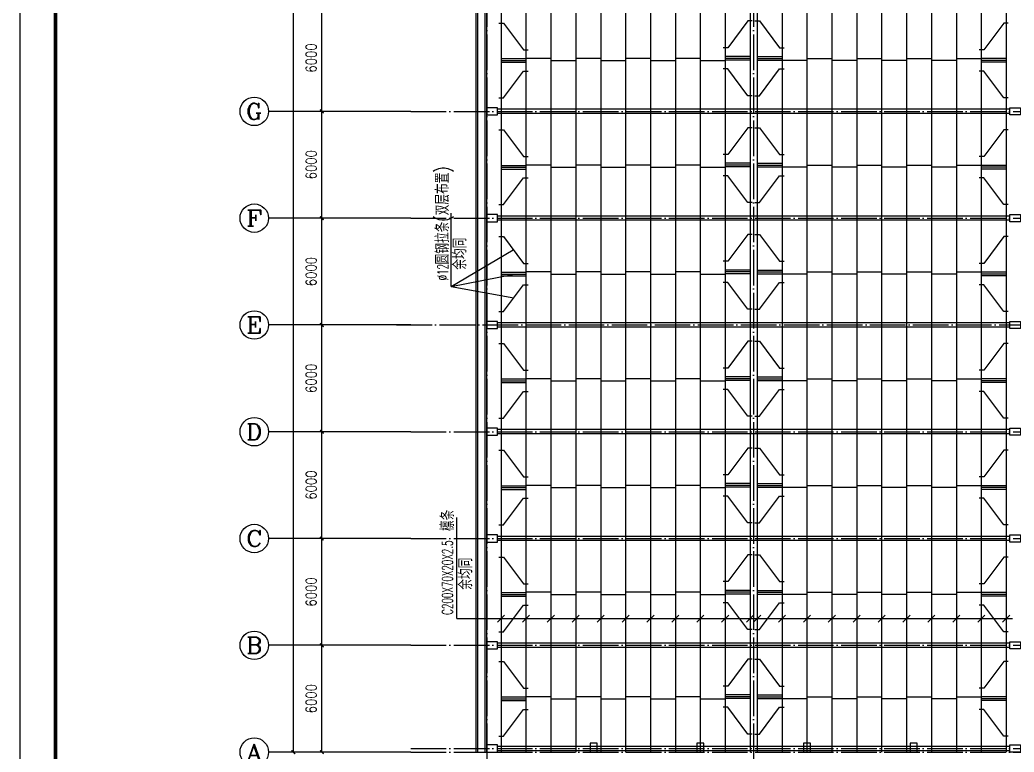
# Model space of a CAD drawing. Extents: x 31695611 to 39053694, y -59225 to 904195.
# Drawn here: x 38789573 to 38845481, y 788259 to 829399 of the extents above; entities that cross this region are included whole.
import ezdxf
from ezdxf.enums import TextEntityAlignment as Align

# ---------------------------------------------------------------- set-up
doc = ezdxf.new("R2010")
doc.units = 0
doc.header["$LTSCALE"] = 1000
doc.header["$MEASUREMENT"] = 0
doc.linetypes.add('ACAD_ISO04W100', pattern=[30.5, 24, -3, 0.5, -3])
doc.linetypes.add('DOTE', pattern=[2.42, 2, -0.2, 0.02, -0.2])
doc.layers.get('0').update_dxf_attribs({"linetype": 'CONTINUOUS'})
doc.layers.get('DEFPOINTS').update_dxf_attribs({"linetype": 'CONTINUOUS'})
for name, color, linetype in [('AXIS', 3, 'CONTINUOUS'), ('AXIS_TEXT', 7, 'CONTINUOUS'), ('DOTE', 1, 'ACAD_ISO04W100'), ('PUB_TEXT', 7, 'CONTINUOUS'), ('PUB_TITLE', 4, 'CONTINUOUS'), ('拉条', 4, 'CONTINUOUS'), ('钢梁', 2, 'CONTINUOUS')]:
    doc.layers.add(name, color=color, linetype=linetype)
doc.styles.add('_HZTXT', font='txt.shx', dxfattribs={"width": 0.8, "bigfont": 'hztxt.shx'})
doc.styles.add('_TCH_AXIS', font='COMPLEX', dxfattribs={"bigfont": 'GBCBIG'})
doc.styles.add('_TXT', font='SIMPLEX.shx', dxfattribs={"width": 0.6})
doc.styles.add('COMPLEX', font='COMPLEX')
doc.styles.add('DIM_FONT', font='SIMPLEX.shx', dxfattribs={"width": 0.8})
doc.dimstyles.new('DIMN200', dxfattribs={"dimscale": 2, "dimtxt": 300, "dimasz": 100, "dimexe": 250, "dimexo": 300, "dimgap": 150, "dimtad": 1, "dimdec": 0, "dimzin": 0, "dimtxsty": 'DIM_FONT', "dimblk": 'ARCHTICK', "dimcen": 0.09, "dimclrt": 7, "dimazin": 3, "dimtfac": 1, "dimtdec": 0, "dimtix": 1, "dimtmove": 0, "dimatfit": 3, "dimtolj": 1, "dimtzin": 0})

# ---------------------------------------------------------------- blocks, each defined once
blk = doc.blocks.new('_ARCHTICK')
at = {"color": 0, "linetype": 'BYBLOCK', "const_width": 0.4}
blk.add_lwpolyline([(-0.5, -0.5), (0.5, 0.5)], dxfattribs=at)
blk = doc.blocks.new('*D1057')
at = {"layer": 'AXIS', "color": 0}
for p, q in [((38810952, 794259), (38806052, 794259)), ((38806552, 788259), (38806552, 794259)), ((38810952, 788259), (38806052, 788259))]:
    blk.add_line(p, q, dxfattribs=at)
at = {"layer": 'DEFPOINTS', "color": 0}
for p in [(38806552, 794259), (38811552, 794259), (38811552, 788259)]:
    blk.add_point(p, dxfattribs=at)
at = {"layer": 'AXIS', "color": 0, "xscale": 200, "yscale": 200, "zscale": 200}
for p, rotation in [((38806552, 794259), 89.99989046034315), ((38806552, 788259), 269.9998904603431)]:
    blk.add_blockref('_ARCHTICK', p, dxfattribs=dict(at, rotation=rotation))
at = {"layer": 'AXIS', "color": 7, "insert": (38805952, 791259), "char_height": 600, "attachment_point": 5, "rotation": 89.9999, "style": 'DIM_FONT'}
blk.add_mtext('\\A1;6000', dxfattribs=at)
blk = doc.blocks.new('*D1058')
at = {"layer": 'AXIS', "color": 0}
for p, q in [((38810952, 800259), (38806052, 800259)), ((38806552, 794259), (38806552, 800259)), ((38810952, 794259), (38806052, 794259))]:
    blk.add_line(p, q, dxfattribs=at)
at = {"layer": 'DEFPOINTS', "color": 0}
for p in [(38806552, 800259), (38811552, 800259), (38811552, 794259)]:
    blk.add_point(p, dxfattribs=at)
at = {"layer": 'AXIS', "color": 0, "xscale": 200, "yscale": 200, "zscale": 200}
for p, rotation in [((38806552, 800259), 89.9998904604143), ((38806552, 794259), 269.9998904604143)]:
    blk.add_blockref('_ARCHTICK', p, dxfattribs=dict(at, rotation=rotation))
at = {"layer": 'AXIS', "color": 7, "insert": (38805952, 797259), "char_height": 600, "attachment_point": 5, "rotation": 89.9999, "style": 'DIM_FONT'}
blk.add_mtext('\\A1;6000', dxfattribs=at)
blk = doc.blocks.new('*D1059')
at = {"layer": 'AXIS', "color": 0}
for p, q in [((38810952, 806259), (38806052, 806259)), ((38806552, 800259), (38806552, 806259)), ((38810952, 800259), (38806052, 800259))]:
    blk.add_line(p, q, dxfattribs=at)
at = {"layer": 'DEFPOINTS', "color": 0}
for p in [(38806552, 806259), (38811552, 806259), (38811552, 800259)]:
    blk.add_point(p, dxfattribs=at)
at = {"layer": 'AXIS', "color": 0, "xscale": 200, "yscale": 200, "zscale": 200}
for p, rotation in [((38806552, 806259), 89.99989046034315), ((38806552, 800259), 269.9998904603431)]:
    blk.add_blockref('_ARCHTICK', p, dxfattribs=dict(at, rotation=rotation))
at = {"layer": 'AXIS', "color": 7, "insert": (38805952, 803259), "char_height": 600, "attachment_point": 5, "rotation": 89.9999, "style": 'DIM_FONT'}
blk.add_mtext('\\A1;6000', dxfattribs=at)
blk = doc.blocks.new('*D1060')
at = {"layer": 'AXIS', "color": 0}
for p, q in [((38810952, 812259), (38806052, 812259)), ((38806552, 806259), (38806552, 812259)), ((38810952, 806259), (38806052, 806259))]:
    blk.add_line(p, q, dxfattribs=at)
at = {"layer": 'DEFPOINTS', "color": 0}
for p in [(38806552, 812259), (38811552, 812259), (38811552, 806259)]:
    blk.add_point(p, dxfattribs=at)
at = {"layer": 'AXIS', "color": 0, "xscale": 200, "yscale": 200, "zscale": 200}
for p, rotation in [((38806552, 812259), 89.99989046034315), ((38806552, 806259), 269.9998904603431)]:
    blk.add_blockref('_ARCHTICK', p, dxfattribs=dict(at, rotation=rotation))
at = {"layer": 'AXIS', "color": 7, "insert": (38805952, 809259), "char_height": 600, "attachment_point": 5, "rotation": 89.9999, "style": 'DIM_FONT'}
blk.add_mtext('\\A1;6000', dxfattribs=at)
blk = doc.blocks.new('*D1061')
at = {"layer": 'AXIS', "color": 0}
for p, q in [((38810952, 818259), (38806052, 818259)), ((38806552, 812259), (38806552, 818259)), ((38810952, 812259), (38806052, 812259))]:
    blk.add_line(p, q, dxfattribs=at)
at = {"layer": 'DEFPOINTS', "color": 0}
for p in [(38806552, 818259), (38811552, 818259), (38811552, 812259)]:
    blk.add_point(p, dxfattribs=at)
at = {"layer": 'AXIS', "color": 0, "xscale": 200, "yscale": 200, "zscale": 200}
for p, rotation in [((38806552, 818259), 89.9998904604143), ((38806552, 812259), 269.9998904604143)]:
    blk.add_blockref('_ARCHTICK', p, dxfattribs=dict(at, rotation=rotation))
at = {"layer": 'AXIS', "color": 7, "insert": (38805952, 815259), "char_height": 600, "attachment_point": 5, "rotation": 89.9999, "style": 'DIM_FONT'}
blk.add_mtext('\\A1;6000', dxfattribs=at)
blk = doc.blocks.new('*D1062')
at = {"layer": 'AXIS', "color": 0}
for p, q in [((38810952, 824259), (38806052, 824259)), ((38806552, 818259), (38806552, 824259)), ((38810952, 818259), (38806052, 818259))]:
    blk.add_line(p, q, dxfattribs=at)
at = {"layer": 'DEFPOINTS', "color": 0}
for p in [(38806552, 824259), (38811552, 824259), (38811552, 818259)]:
    blk.add_point(p, dxfattribs=at)
at = {"layer": 'AXIS', "color": 0, "xscale": 200, "yscale": 200, "zscale": 200}
for p, rotation in [((38806552, 824259), 89.99989046034315), ((38806552, 818259), 269.9998904603431)]:
    blk.add_blockref('_ARCHTICK', p, dxfattribs=dict(at, rotation=rotation))
at = {"layer": 'AXIS', "color": 7, "insert": (38805952, 821259), "char_height": 600, "attachment_point": 5, "rotation": 89.9999, "style": 'DIM_FONT'}
blk.add_mtext('\\A1;6000', dxfattribs=at)
blk = doc.blocks.new('*D1063')
at = {"layer": 'AXIS', "color": 0}
for p, q in [((38810952, 830259), (38806052, 830259)), ((38806552, 824259), (38806552, 830259)), ((38810952, 824259), (38806052, 824259))]:
    blk.add_line(p, q, dxfattribs=at)
at = {"layer": 'DEFPOINTS', "color": 0}
for p in [(38806552, 830259), (38811552, 830259), (38811552, 824259)]:
    blk.add_point(p, dxfattribs=at)
at = {"layer": 'AXIS', "color": 0, "xscale": 200, "yscale": 200, "zscale": 200}
for p, rotation in [((38806552, 830259), 89.99989046034315), ((38806552, 824259), 269.9998904603431)]:
    blk.add_blockref('_ARCHTICK', p, dxfattribs=dict(at, rotation=rotation))
at = {"layer": 'AXIS', "color": 7, "insert": (38805952, 827259), "char_height": 600, "attachment_point": 5, "rotation": 89.9999, "style": 'DIM_FONT'}
blk.add_mtext('\\A1;6000', dxfattribs=at)
blk = doc.blocks.new('*D1072')
at = {"layer": 'AXIS', "color": 0}
for p, q in [((38810952, 878259), (38804452, 878259)), ((38804952, 788259), (38804952, 878259)), ((38810952, 788259), (38804452, 788259))]:
    blk.add_line(p, q, dxfattribs=at)
at = {"layer": 'DEFPOINTS', "color": 0}
for p in [(38804952, 878259), (38811552, 878259), (38811552, 788259)]:
    blk.add_point(p, dxfattribs=at)
at = {"layer": 'AXIS', "color": 0, "xscale": 200, "yscale": 200, "zscale": 200}
for p, rotation in [((38804952, 878259), 89.99989046036686), ((38804952, 788259), 269.9998904603668)]:
    blk.add_blockref('_ARCHTICK', p, dxfattribs=dict(at, rotation=rotation))
at = {"layer": 'AXIS', "color": 7, "insert": (38804352, 833259), "char_height": 600, "attachment_point": 5, "rotation": 89.9999, "style": 'DIM_FONT'}
blk.add_mtext('\\A1;90000', dxfattribs=at)
blk = doc.blocks.new('_AXISO')
blk.add_circle((0, 0), 0.5)
at = {"layer": 'AXIS_TEXT', "style": 'COMPLEX', "width": 1.041667}
blk.add_attdef('A', text='', height=0.56, dxfattribs=at).set_placement((-0.25, -0.28), (0.25, -0.28), align=Align.FIT)

msp = doc.modelspace()

# ---------------------------------------------------------------- linework, layer by layer
for p, q in [((38815231.9, 788258.6), (38815231.9, 878258.6)), ((38815331.9, 788258.6), (38815331.9, 878258.6)), ((38815731.9, 788258.6), (38815731.9, 878258.6)), ((38815831.9, 788258.6), (38815831.9, 878258.6)), ((38816631.8, 878258.5), (38816631.9, 788258.6, 0)), ((38818031.8, 878258.5), (38818031.9, 788258.6, 0)), ((38819431.8, 878258.5), (38819431.9, 788258.6, 0)), ((38820831.8, 878258.5), (38820831.9, 788258.6, 0)), ((38822231.8, 878258.5), (38822231.9, 788258.6, 0)), ((38823631.8, 878258.5), (38823631.9, 788258.6, 0)), ((38825031.8, 878258.5), (38825031.9, 788258.6, 0)), ((38826431.8, 878258.5), (38826431.9, 788258.6, 0)), ((38827831.8, 878258.5), (38827831.9, 788258.6, 0)), ((38829231.8, 878258.5), (38829231.9, 788258.6, 0)), ((38830631.8, 878258.5), (38830631.9, 788258.6, 0)), ((38831031.8, 878258.5), (38831031.9, 788258.6, 0)), ((38832431.9, 878258.5), (38832431.9, 788258.6, 0)), ((38833831.9, 878258.5), (38833831.9, 788258.6, 0)), ((38835231.9, 878258.5), (38835231.9, 788258.6, 0)), ((38836631.9, 878258.5), (38836631.9, 788258.6, 0)), ((38838031.9, 878258.5), (38838031.9, 788258.6, 0)), ((38839431.9, 878258.5), (38839431.9, 788258.6, 0)), ((38840831.9, 878258.5), (38840831.9, 788258.6, 0)), ((38842231.9, 878258.5), (38842231.9, 788258.6, 0)), ((38843631.9, 878258.5), (38843631.9, 788258.6, 0)), ((38845031.9, 878258.5), (38845031.9, 788258.6, 0)), ((38816631.9, 827224.9, 0), (38818031.9, 827224.9, 0)), ((38816631.9, 827119.2, 0), (38818031.9, 827119.2, 0)), ((38816631.9, 827018.2, 0), (38818031.9, 827018.2, 0)), ((38819431.9, 827239.2, 0), (38818031.9, 827239.2, 0)), ((38819431.9, 827119.2, 0), (38820831.9, 827119.2, 0)), ((38822231.9, 827239.2, 0), (38820831.9, 827239.2, 0)), ((38822231.9, 827119.2, 0), (38823631.9, 827119.2, 0)), ((38825031.9, 827239.2, 0), (38823631.9, 827239.2, 0)), ((38825031.9, 827119.2, 0), (38826431.9, 827119.2, 0)), ((38827831.9, 827239.2, 0), (38826431.9, 827239.2, 0)), ((38827831.9, 827119.2, 0), (38829231.9, 827119.2, 0)), ((38830631.9, 827344.8, 0), (38829231.9, 827344.8, 0)), ((38830631.9, 827239.2, 0), (38829231.9, 827239.2, 0)), ((38830631.9, 827138.2, 0), (38829231.9, 827138.2, 0)), ((38831031.9, 827344.8, 0), (38832431.9, 827344.8, 0)), ((38831031.9, 827239.2, 0), (38832431.9, 827239.2, 0)), ((38831031.9, 827138.2, 0), (38832431.9, 827138.2, 0)), ((38833831.9, 827119.2, 0), (38832431.9, 827119.2, 0)), ((38833831.9, 827239.2, 0), (38835231.9, 827239.2, 0)), ((38836631.9, 827119.2, 0), (38835231.9, 827119.2, 0)), ((38836631.9, 827239.2, 0), (38838031.9, 827239.2, 0)), ((38839431.9, 827119.2, 0), (38838031.9, 827119.2, 0)), ((38839431.9, 827239.2, 0), (38840831.9, 827239.2, 0)), ((38842231.9, 827119.2, 0), (38840831.9, 827119.2, 0)), ((38842231.9, 827239.2, 0), (38843631.9, 827239.2, 0)), ((38845031.9, 827224.9, 0), (38843631.9, 827224.9, 0)), ((38845031.9, 827119.2, 0), (38843631.9, 827119.2, 0)), ((38845031.9, 827018.2, 0), (38843631.9, 827018.2, 0)), ((38830631.9, 821344.8, 0), (38829231.9, 821344.8, 0)), ((38831031.9, 821344.8, 0), (38832431.9, 821344.8, 0)), ((38816631.9, 821224.9, 0), (38818031.9, 821224.9, 0)), ((38816631.9, 821119.2, 0), (38818031.9, 821119.2, 0)), ((38816631.9, 821018.2, 0), (38818031.9, 821018.2, 0)), ((38819431.9, 821239.2, 0), (38818031.9, 821239.2, 0)), ((38819431.9, 821119.2, 0), (38820831.9, 821119.2, 0)), ((38822231.9, 821239.2, 0), (38820831.9, 821239.2, 0)), ((38822231.9, 821119.2, 0), (38823631.9, 821119.2, 0)), ((38825031.9, 821239.2, 0), (38823631.9, 821239.2, 0)), ((38825031.9, 821119.2, 0), (38826431.9, 821119.2, 0)), ((38827831.9, 821239.2, 0), (38826431.9, 821239.2, 0)), ((38827831.9, 821119.2, 0), (38829231.9, 821119.2, 0)), ((38830631.9, 821239.2, 0), (38829231.9, 821239.2, 0)), ((38830631.9, 821138.2, 0), (38829231.9, 821138.2, 0)), ((38831031.9, 821239.2, 0), (38832431.9, 821239.2, 0)), ((38831031.9, 821138.2, 0), (38832431.9, 821138.2, 0)), ((38833831.9, 821119.2, 0), (38832431.9, 821119.2, 0)), ((38833831.9, 821239.2, 0), (38835231.9, 821239.2, 0)), ((38836631.9, 821119.2, 0), (38835231.9, 821119.2, 0)), ((38836631.9, 821239.2, 0), (38838031.9, 821239.2, 0)), ((38839431.9, 821119.2, 0), (38838031.9, 821119.2, 0)), ((38839431.9, 821239.2, 0), (38840831.9, 821239.2, 0)), ((38842231.9, 821119.2, 0), (38840831.9, 821119.2, 0)), ((38842231.9, 821239.2, 0), (38843631.9, 821239.2, 0)), ((38845031.9, 821224.9, 0), (38843631.9, 821224.9, 0)), ((38845031.9, 821119.2, 0), (38843631.9, 821119.2, 0)), ((38845031.9, 821018.2, 0), (38843631.9, 821018.2, 0)), ((38813817.9, 814417.2, 0), (38813817.9, 818545.6, 0)), ((38813817.9, 814417.2, 0), (38817319.6, 816476.5, 0)), ((38816631.9, 815224.9, 0), (38818031.9, 815224.9, 0)), ((38819431.9, 815239.2, 0), (38818031.9, 815239.2, 0)), ((38822231.9, 815239.2, 0), (38820831.9, 815239.2, 0)), ((38825031.9, 815239.2, 0), (38823631.9, 815239.2, 0)), ((38827831.9, 815239.2, 0), (38826431.9, 815239.2, 0)), ((38830631.9, 815344.8, 0), (38829231.9, 815344.8, 0)), ((38830631.9, 815239.2, 0), (38829231.9, 815239.2, 0)), ((38831031.9, 815344.8, 0), (38832431.9, 815344.8, 0)), ((38831031.9, 815239.2, 0), (38832431.9, 815239.2, 0)), ((38833831.9, 815239.2, 0), (38835231.9, 815239.2, 0)), ((38836631.9, 815239.2, 0), (38838031.9, 815239.2, 0)), ((38839431.9, 815239.2, 0), (38840831.9, 815239.2, 0)), ((38842231.9, 815239.2, 0), (38843631.9, 815239.2, 0)), ((38845031.9, 815224.9, 0), (38843631.9, 815224.9, 0)), ((38813817.9, 814417.2, 0), (38817363.1, 815119.2, 0)), ((38816631.9, 815119.2, 0), (38818031.9, 815119.2, 0)), ((38816631.9, 815018.2, 0), (38818031.9, 815018.2, 0)), ((38819431.9, 815119.2, 0), (38820831.9, 815119.2, 0)), ((38822231.9, 815119.2, 0), (38823631.9, 815119.2, 0)), ((38825031.9, 815119.2, 0), (38826431.9, 815119.2, 0)), ((38827831.9, 815119.2, 0), (38829231.9, 815119.2, 0)), ((38830631.9, 815138.2, 0), (38829231.9, 815138.2, 0)), ((38831031.9, 815138.2, 0), (38832431.9, 815138.2, 0)), ((38833831.9, 815119.2, 0), (38832431.9, 815119.2, 0)), ((38836631.9, 815119.2, 0), (38835231.9, 815119.2, 0)), ((38839431.9, 815119.2, 0), (38838031.9, 815119.2, 0)), ((38842231.9, 815119.2, 0), (38840831.9, 815119.2, 0)), ((38845031.9, 815119.2, 0), (38843631.9, 815119.2, 0)), ((38845031.9, 815018.2, 0), (38843631.9, 815018.2, 0)), ((38813817.9, 814417.2, 0), (38817340.8, 813790.4, 0)), ((38816631.9, 809224.9, 0), (38818031.9, 809224.9, 0)), ((38816631.9, 809119.2, 0), (38818031.9, 809119.2, 0)), ((38816631.9, 809018.2, 0), (38818031.9, 809018.2, 0)), ((38819431.9, 809239.2, 0), (38818031.9, 809239.2, 0)), ((38819431.9, 809119.2, 0), (38820831.9, 809119.2, 0)), ((38822231.9, 809239.2, 0), (38820831.9, 809239.2, 0)), ((38822231.9, 809119.2, 0), (38823631.9, 809119.2, 0)), ((38825031.9, 809239.2, 0), (38823631.9, 809239.2, 0)), ((38825031.9, 809119.2, 0), (38826431.9, 809119.2, 0)), ((38827831.9, 809239.2, 0), (38826431.9, 809239.2, 0)), ((38827831.9, 809119.2, 0), (38829231.9, 809119.2, 0)), ((38830631.9, 809344.8, 0), (38829231.9, 809344.8, 0)), ((38830631.9, 809239.2, 0), (38829231.9, 809239.2, 0)), ((38830631.9, 809138.2, 0), (38829231.9, 809138.2, 0)), ((38831031.9, 809344.8, 0), (38832431.9, 809344.8, 0)), ((38831031.9, 809239.2, 0), (38832431.9, 809239.2, 0)), ((38831031.9, 809138.2, 0), (38832431.9, 809138.2, 0)), ((38833831.9, 809119.2, 0), (38832431.9, 809119.2, 0)), ((38833831.9, 809239.2, 0), (38835231.9, 809239.2, 0)), ((38836631.9, 809119.2, 0), (38835231.9, 809119.2, 0)), ((38836631.9, 809239.2, 0), (38838031.9, 809239.2, 0)), ((38839431.9, 809119.2, 0), (38838031.9, 809119.2, 0)), ((38839431.9, 809239.2, 0), (38840831.9, 809239.2, 0)), ((38842231.9, 809119.2, 0), (38840831.9, 809119.2, 0)), ((38842231.9, 809239.2, 0), (38843631.9, 809239.2, 0)), ((38845031.9, 809224.9, 0), (38843631.9, 809224.9, 0)), ((38845031.9, 809119.2, 0), (38843631.9, 809119.2, 0)), ((38845031.9, 809018.2, 0), (38843631.9, 809018.2, 0)), ((38816631.9, 803224.9, 0), (38818031.9, 803224.9, 0)), ((38816631.9, 803119.2, 0), (38818031.9, 803119.2, 0)), ((38816631.9, 803018.2, 0), (38818031.9, 803018.2, 0)), ((38819431.9, 803239.2, 0), (38818031.9, 803239.2, 0)), ((38819431.9, 803119.2, 0), (38820831.9, 803119.2, 0)), ((38822231.9, 803239.2, 0), (38820831.9, 803239.2, 0)), ((38822231.9, 803119.2, 0), (38823631.9, 803119.2, 0)), ((38825031.9, 803239.2, 0), (38823631.9, 803239.2, 0)), ((38825031.9, 803119.2, 0), (38826431.9, 803119.2, 0)), ((38827831.9, 803239.2, 0), (38826431.9, 803239.2, 0)), ((38827831.9, 803119.2, 0), (38829231.9, 803119.2, 0)), ((38830631.9, 803344.8, 0), (38829231.9, 803344.8, 0)), ((38830631.9, 803239.2, 0), (38829231.9, 803239.2, 0)), ((38830631.9, 803138.2, 0), (38829231.9, 803138.2, 0)), ((38831031.9, 803344.8, 0), (38832431.9, 803344.8, 0)), ((38831031.9, 803239.2, 0), (38832431.9, 803239.2, 0)), ((38831031.9, 803138.2, 0), (38832431.9, 803138.2, 0)), ((38833831.9, 803119.2, 0), (38832431.9, 803119.2, 0)), ((38833831.9, 803239.2, 0), (38835231.9, 803239.2, 0)), ((38836631.9, 803119.2, 0), (38835231.9, 803119.2, 0)), ((38836631.9, 803239.2, 0), (38838031.9, 803239.2, 0)), ((38839431.9, 803119.2, 0), (38838031.9, 803119.2, 0)), ((38839431.9, 803239.2, 0), (38840831.9, 803239.2, 0)), ((38842231.9, 803119.2, 0), (38840831.9, 803119.2, 0)), ((38842231.9, 803239.2, 0), (38843631.9, 803239.2, 0)), ((38845031.9, 803224.9, 0), (38843631.9, 803224.9, 0)), ((38845031.9, 803119.2, 0), (38843631.9, 803119.2, 0)), ((38845031.9, 803018.2, 0), (38843631.9, 803018.2, 0)), ((38814140.5, 795756, 0), (38814140.5, 801438, 0)), ((38830631.9, 797344.8, 0), (38829231.9, 797344.8, 0)), ((38831031.9, 797344.8, 0), (38832431.9, 797344.8, 0)), ((38816631.9, 797224.9, 0), (38818031.9, 797224.9, 0)), ((38816631.9, 797119.2, 0), (38818031.9, 797119.2, 0)), ((38816631.9, 797018.2, 0), (38818031.9, 797018.2, 0)), ((38819431.9, 797239.2, 0), (38818031.9, 797239.2, 0)), ((38819431.9, 797119.2, 0), (38820831.9, 797119.2, 0)), ((38822231.9, 797239.2, 0), (38820831.9, 797239.2, 0)), ((38822231.9, 797119.2, 0), (38823631.9, 797119.2, 0)), ((38825031.9, 797239.2, 0), (38823631.9, 797239.2, 0)), ((38825031.9, 797119.2, 0), (38826431.9, 797119.2, 0)), ((38827831.9, 797239.2, 0), (38826431.9, 797239.2, 0)), ((38827831.9, 797119.2, 0), (38829231.9, 797119.2, 0)), ((38830631.9, 797239.2, 0), (38829231.9, 797239.2, 0)), ((38830631.9, 797138.2, 0), (38829231.9, 797138.2, 0)), ((38831031.9, 797239.2, 0), (38832431.9, 797239.2, 0)), ((38831031.9, 797138.2, 0), (38832431.9, 797138.2, 0)), ((38833831.9, 797119.2, 0), (38832431.9, 797119.2, 0)), ((38833831.9, 797239.2, 0), (38835231.9, 797239.2, 0)), ((38836631.9, 797119.2, 0), (38835231.9, 797119.2, 0)), ((38836631.9, 797239.2, 0), (38838031.9, 797239.2, 0)), ((38839431.9, 797119.2, 0), (38838031.9, 797119.2, 0)), ((38839431.9, 797239.2, 0), (38840831.9, 797239.2, 0)), ((38842231.9, 797119.2, 0), (38840831.9, 797119.2, 0)), ((38842231.9, 797239.2, 0), (38843631.9, 797239.2, 0)), ((38845031.9, 797224.9, 0), (38843631.9, 797224.9, 0)), ((38845031.9, 797119.2, 0), (38843631.9, 797119.2, 0)), ((38845031.9, 797018.2, 0), (38843631.9, 797018.2, 0)), ((38814140.5, 795756, 0), (38845389.6, 795756, 0)), ((38816831.3, 795955.4, 0), (38816432.4, 795556.6, 0)), ((38818231.3, 795955.4, 0), (38817832.4, 795556.6, 0)), ((38819631.3, 795955.4, 0), (38819232.4, 795556.6, 0)), ((38821031.3, 795955.4, 0), (38820632.4, 795556.6, 0)), ((38822431.3, 795955.4, 0), (38822032.4, 795556.6, 0)), ((38823831.3, 795955.4, 0), (38823432.4, 795556.6, 0)), ((38825231.3, 795955.4, 0), (38824832.4, 795556.6, 0)), ((38826631.3, 795955.4, 0), (38826232.4, 795556.6, 0)), ((38828031.3, 795955.4, 0), (38827632.4, 795556.6, 0)), ((38829431.3, 795955.4, 0), (38829032.4, 795556.6, 0)), ((38830831.3, 795955.4, 0), (38830432.4, 795556.6, 0)), ((38831231.3, 795955.4, 0), (38830832.4, 795556.6, 0)), ((38832631.3, 795955.4, 0), (38832232.4, 795556.6, 0)), ((38834031.3, 795955.4, 0), (38833632.4, 795556.6, 0)), ((38835431.3, 795955.4, 0), (38835032.4, 795556.6, 0)), ((38836831.3, 795955.4, 0), (38836432.4, 795556.6, 0)), ((38838231.3, 795955.4, 0), (38837832.4, 795556.6, 0)), ((38839631.3, 795955.4, 0), (38839232.4, 795556.6, 0)), ((38841031.3, 795955.4, 0), (38840632.4, 795556.6, 0)), ((38842431.3, 795955.4, 0), (38842032.4, 795556.6, 0)), ((38843831.3, 795955.4, 0), (38843432.4, 795556.6, 0)), ((38845231.3, 795955.4, 0), (38844832.4, 795556.6, 0)), ((38816631.9, 791358.4, 0), (38818031.9, 791358.4, 0)), ((38816631.9, 791252.7, 0), (38818031.9, 791252.7, 0)), ((38816631.9, 791151.7, 0), (38818031.9, 791151.7, 0)), ((38819431.9, 791372.7, 0), (38818031.9, 791372.7, 0)), ((38819431.9, 791252.7, 0), (38820831.9, 791252.7, 0)), ((38822231.9, 791372.7, 0), (38820831.9, 791372.7, 0)), ((38822231.9, 791252.7, 0), (38823631.9, 791252.7, 0)), ((38825031.9, 791372.7, 0), (38823631.9, 791372.7, 0)), ((38825031.9, 791252.7, 0), (38826431.9, 791252.7, 0)), ((38827831.9, 791372.7, 0), (38826431.9, 791372.7, 0)), ((38827831.9, 791252.7, 0), (38829231.9, 791252.7, 0)), ((38830631.9, 791478.4, 0), (38829231.9, 791478.4, 0)), ((38830631.9, 791372.7, 0), (38829231.9, 791372.7, 0)), ((38830631.9, 791271.7, 0), (38829231.9, 791271.7, 0)), ((38831031.9, 791478.4, 0), (38832431.9, 791478.4, 0)), ((38831031.9, 791372.7, 0), (38832431.9, 791372.7, 0)), ((38831031.9, 791271.7, 0), (38832431.9, 791271.7, 0)), ((38833831.9, 791252.7, 0), (38832431.9, 791252.7, 0)), ((38833831.9, 791372.7, 0), (38835231.9, 791372.7, 0)), ((38836631.9, 791252.7, 0), (38835231.9, 791252.7, 0)), ((38836631.9, 791372.7, 0), (38838031.9, 791372.7, 0)), ((38839431.9, 791252.7, 0), (38838031.9, 791252.7, 0)), ((38839431.9, 791372.7, 0), (38840831.9, 791372.7, 0)), ((38842231.9, 791252.7, 0), (38840831.9, 791252.7, 0)), ((38842231.9, 791372.7, 0), (38843631.9, 791372.7, 0)), ((38845031.9, 791358.4, 0), (38843631.9, 791358.4, 0)), ((38845031.9, 791252.7, 0), (38843631.9, 791252.7, 0)), ((38845031.9, 791151.7, 0), (38843631.9, 791151.7, 0))]:
    msp.add_line(p, q)
for points in [[(38816431.9, 824058.6), (38816431.9, 824458.6), (38815831.9, 824458.6), (38815831.9, 824058.6)], [(38845231.9, 824058.6), (38845231.9, 824458.6), (38845831.9, 824458.6), (38845831.9, 824058.6)], [(38816431.9, 818058.6), (38816431.9, 818458.6), (38815831.9, 818458.6), (38815831.9, 818058.6)], [(38845231.9, 818058.6), (38845231.9, 818458.6), (38845831.9, 818458.6), (38845831.9, 818058.6)], [(38816431.9, 812058.6), (38816431.9, 812458.6), (38815831.9, 812458.6), (38815831.9, 812058.6)], [(38845231.9, 812058.6), (38845231.9, 812458.6), (38845831.9, 812458.6), (38845831.9, 812058.6)], [(38816431.9, 806058.6), (38816431.9, 806458.6), (38815831.9, 806458.6), (38815831.9, 806058.6)], [(38845231.9, 806058.6), (38845231.9, 806458.6), (38845831.9, 806458.6), (38845831.9, 806058.6)], [(38816431.9, 800058.6), (38816431.9, 800458.6), (38815831.9, 800458.6), (38815831.9, 800058.6)], [(38845231.9, 800058.6), (38845231.9, 800458.6), (38845831.9, 800458.6), (38845831.9, 800058.6)], [(38816431.9, 794058.6), (38816431.9, 794458.6), (38815831.9, 794458.6), (38815831.9, 794058.6)], [(38845231.9, 794058.6), (38845231.9, 794458.6), (38845831.9, 794458.6), (38845831.9, 794058.6)], [(38816431.9, 788258.6), (38816431.9, 788658.6), (38815831.9, 788658.6), (38815831.9, 788258.6)], [(38822031.9, 788758.6), (38821631.9, 788758.6), (38821631.9, 788258.6), (38822031.9, 788258.6)], [(38828031.9, 788758.6), (38827631.9, 788758.6), (38827631.9, 788258.6), (38828031.9, 788258.6)], [(38834031.9, 788758.6), (38833631.9, 788758.6), (38833631.9, 788258.6), (38834031.9, 788258.6)], [(38840031.9, 788758.6), (38839631.9, 788758.6), (38839631.9, 788258.6), (38840031.9, 788258.6)], [(38845231.9, 788258.6), (38845231.9, 788658.6), (38845831.9, 788658.6), (38845831.9, 788258.6)]]:
    msp.add_lwpolyline(points, close=True)
at = {"layer": 'AXIS'}
for p, q in [((38811552.3, 824258.6), (38803552.3, 824258.6)), ((38811552.3, 818258.6), (38803552.3, 818258.6)), ((38811552.3, 812258.6), (38803552.3, 812258.6)), ((38811552.3, 806258.6), (38803552.3, 806258.6)), ((38811552.3, 800258.6), (38803552.3, 800258.6)), ((38811552.3, 794258.6), (38803552.3, 794258.6)), ((38811552.3, 788258.6), (38803552.3, 788258.6))]:
    msp.add_line(p, q, dxfattribs=at)
at = {"layer": 'DOTE', "linetype": 'DOTE'}
for p, q in [((38815831.9, 884242.1), (38815831.9, 784664.7)), ((38830831.9, 884242.1), (38830831.9, 784664.7)), ((38811552.3, 824258.6), (38851417.6, 824258.5)), ((38811552.3, 818258.6), (38851417.6, 818258.5)), ((38810752.3, 812258.6), (38850617.6, 812258.5)), ((38811552.3, 806258.6), (38851417.6, 806258.5)), ((38811552.3, 800258.6), (38851417.6, 800258.5)), ((38811552.3, 794258.6), (38851417.6, 794258.5)), ((38811552.3, 788458.6), (38851417.6, 788458.5)), ((38811552.3, 788258.6), (38851417.6, 788258.5))]:
    msp.add_line(p, q, dxfattribs=at)
at = {"layer": 'PUB_TITLE'}
msp.add_lwpolyline([(38789572.6, 755595.5), (38873572.6, 755595.5), (38873572.6, 904195.5), (38789572.6, 904195.5)], close=True, dxfattribs=at)
at = {"layer": 'PUB_TITLE', "const_width": 200}
msp.add_lwpolyline([(38791572.6, 757595.5), (38871572.6, 757595.5), (38871572.6, 899195.5), (38791572.6, 899195.5)], close=True, dxfattribs=at)
at = {"layer": '拉条'}
for p, q in [((38816508.3, 829219.4, 0), (38816765.2, 829219.4, 0)), ((38816765.2, 829219.4, 0), (38817886.1, 827717.3, 0)), ((38830498.6, 829339.3, 0), (38829377.6, 827837.3, 0)), ((38830755.4, 829339.3, 0), (38830498.6, 829339.3, 0)), ((38830908.3, 829339.3, 0), (38831165.2, 829339.3, 0)), ((38831165.2, 829339.3, 0), (38832286.1, 827837.3, 0)), ((38844898.6, 829219.4, 0), (38843777.6, 827717.3, 0)), ((38845155.4, 829219.4, 0), (38844898.6, 829219.4, 0)), ((38817886.1, 827717.3, 0), (38818151, 827717.3, 0)), ((38829377.6, 827837.3, 0), (38829112.7, 827837.3, 0)), ((38832286.1, 827837.3, 0), (38832551, 827837.3, 0)), ((38843777.6, 827717.3, 0), (38843512.7, 827717.3, 0)), ((38816765.2, 825019, 0), (38817886.1, 826521.1, 0)), ((38817886.1, 826521.1, 0), (38818151, 826521.1, 0)), ((38829377.6, 826641.1, 0), (38829112.7, 826641.1, 0)), ((38830498.6, 825139, 0), (38829377.6, 826641.1, 0)), ((38831165.2, 825139, 0), (38832286.1, 826641.1, 0)), ((38832286.1, 826641.1, 0), (38832551, 826641.1, 0)), ((38843777.6, 826521.1, 0), (38843512.7, 826521.1, 0)), ((38844898.6, 825019, 0), (38843777.6, 826521.1, 0)), ((38816508.3, 825019, 0), (38816765.2, 825019, 0)), ((38830755.4, 825139, 0), (38830498.6, 825139, 0)), ((38830908.3, 825139, 0), (38831165.2, 825139, 0)), ((38845155.4, 825019, 0), (38844898.6, 825019, 0)), ((38816508.3, 823219.4, 0), (38816765.2, 823219.4, 0)), ((38816765.2, 823219.4, 0), (38817886.1, 821717.3, 0)), ((38830498.6, 823339.3, 0), (38829377.6, 821837.3, 0)), ((38830755.4, 823339.3, 0), (38830498.6, 823339.3, 0)), ((38830908.3, 823339.3, 0), (38831165.2, 823339.3, 0)), ((38831165.2, 823339.3, 0), (38832286.1, 821837.3, 0)), ((38844898.6, 823219.4, 0), (38843777.6, 821717.3, 0)), ((38845155.4, 823219.4, 0), (38844898.6, 823219.4, 0)), ((38817886.1, 821717.3, 0), (38818151, 821717.3, 0)), ((38829377.6, 821837.3, 0), (38829112.7, 821837.3, 0)), ((38832286.1, 821837.3, 0), (38832551, 821837.3, 0)), ((38843777.6, 821717.3, 0), (38843512.7, 821717.3, 0)), ((38816765.2, 819019, 0), (38817886.1, 820521.1, 0)), ((38817886.1, 820521.1, 0), (38818151, 820521.1, 0)), ((38829377.6, 820641.1, 0), (38829112.7, 820641.1, 0)), ((38830498.6, 819139, 0), (38829377.6, 820641.1, 0)), ((38831165.2, 819139, 0), (38832286.1, 820641.1, 0)), ((38832286.1, 820641.1, 0), (38832551, 820641.1, 0)), ((38843777.6, 820521.1, 0), (38843512.7, 820521.1, 0)), ((38844898.6, 819019, 0), (38843777.6, 820521.1, 0)), ((38830755.4, 819139, 0), (38830498.6, 819139, 0)), ((38830908.3, 819139, 0), (38831165.2, 819139, 0)), ((38816508.3, 819019, 0), (38816765.2, 819019, 0)), ((38845155.4, 819019, 0), (38844898.6, 819019, 0)), ((38816508.3, 817219.4, 0), (38816765.2, 817219.4, 0)), ((38816765.2, 817219.4, 0), (38817886.1, 815717.3, 0)), ((38830498.6, 817339.3, 0), (38829377.6, 815837.3, 0)), ((38830755.4, 817339.3, 0), (38830498.6, 817339.3, 0)), ((38830908.3, 817339.3, 0), (38831165.2, 817339.3, 0)), ((38831165.2, 817339.3, 0), (38832286.1, 815837.3, 0)), ((38844898.6, 817219.4, 0), (38843777.6, 815717.3, 0)), ((38845155.4, 817219.4, 0), (38844898.6, 817219.4, 0)), ((38817886.1, 815717.3, 0), (38818151, 815717.3, 0)), ((38829377.6, 815837.3, 0), (38829112.7, 815837.3, 0)), ((38832286.1, 815837.3, 0), (38832551, 815837.3, 0)), ((38843777.6, 815717.3, 0), (38843512.7, 815717.3, 0)), ((38829377.6, 814641.1, 0), (38829112.7, 814641.1, 0)), ((38830498.6, 813139, 0), (38829377.6, 814641.1, 0)), ((38831165.2, 813139, 0), (38832286.1, 814641.1, 0)), ((38832286.1, 814641.1, 0), (38832551, 814641.1, 0)), ((38816765.2, 813019, 0), (38817886.1, 814521.1, 0)), ((38817886.1, 814521.1, 0), (38818151, 814521.1, 0)), ((38843777.6, 814521.1, 0), (38843512.7, 814521.1, 0)), ((38844898.6, 813019, 0), (38843777.6, 814521.1, 0)), ((38816508.3, 813019, 0), (38816765.2, 813019, 0)), ((38830755.4, 813139, 0), (38830498.6, 813139, 0)), ((38830908.3, 813139, 0), (38831165.2, 813139, 0)), ((38845155.4, 813019, 0), (38844898.6, 813019, 0)), ((38830498.6, 811339.3, 0), (38829377.6, 809837.3, 0)), ((38830755.4, 811339.3, 0), (38830498.6, 811339.3, 0)), ((38830908.3, 811339.3, 0), (38831165.2, 811339.3, 0)), ((38831165.2, 811339.3, 0), (38832286.1, 809837.3, 0)), ((38816508.3, 811219.4, 0), (38816765.2, 811219.4, 0)), ((38816765.2, 811219.4, 0), (38817886.1, 809717.3, 0)), ((38844898.6, 811219.4, 0), (38843777.6, 809717.3, 0)), ((38845155.4, 811219.4, 0), (38844898.6, 811219.4, 0)), ((38817886.1, 809717.3, 0), (38818151, 809717.3, 0)), ((38829377.6, 809837.3, 0), (38829112.7, 809837.3, 0)), ((38832286.1, 809837.3, 0), (38832551, 809837.3, 0)), ((38843777.6, 809717.3, 0), (38843512.7, 809717.3, 0)), ((38816765.2, 807019, 0), (38817886.1, 808521.1, 0)), ((38817886.1, 808521.1, 0), (38818151, 808521.1, 0)), ((38829377.6, 808641.1, 0), (38829112.7, 808641.1, 0)), ((38830498.6, 807139, 0), (38829377.6, 808641.1, 0)), ((38831165.2, 807139, 0), (38832286.1, 808641.1, 0)), ((38832286.1, 808641.1, 0), (38832551, 808641.1, 0)), ((38843777.6, 808521.1, 0), (38843512.7, 808521.1, 0)), ((38844898.6, 807019, 0), (38843777.6, 808521.1, 0)), ((38816508.3, 807019, 0), (38816765.2, 807019, 0)), ((38830755.4, 807139, 0), (38830498.6, 807139, 0)), ((38830908.3, 807139, 0), (38831165.2, 807139, 0)), ((38845155.4, 807019, 0), (38844898.6, 807019, 0)), ((38816508.3, 805219.4, 0), (38816765.2, 805219.4, 0)), ((38816765.2, 805219.4, 0), (38817886.1, 803717.3, 0)), ((38830498.6, 805339.3, 0), (38829377.6, 803837.3, 0)), ((38830755.4, 805339.3, 0), (38830498.6, 805339.3, 0)), ((38830908.3, 805339.3, 0), (38831165.2, 805339.3, 0)), ((38831165.2, 805339.3, 0), (38832286.1, 803837.3, 0)), ((38844898.6, 805219.4, 0), (38843777.6, 803717.3, 0)), ((38845155.4, 805219.4, 0), (38844898.6, 805219.4, 0)), ((38817886.1, 803717.3, 0), (38818151, 803717.3, 0)), ((38829377.6, 803837.3, 0), (38829112.7, 803837.3, 0)), ((38832286.1, 803837.3, 0), (38832551, 803837.3, 0)), ((38843777.6, 803717.3, 0), (38843512.7, 803717.3, 0)), ((38816765.2, 801019, 0), (38817886.1, 802521.1, 0)), ((38817886.1, 802521.1, 0), (38818151, 802521.1, 0)), ((38829377.6, 802641.1, 0), (38829112.7, 802641.1, 0)), ((38830498.6, 801139, 0), (38829377.6, 802641.1, 0)), ((38831165.2, 801139, 0), (38832286.1, 802641.1, 0)), ((38832286.1, 802641.1, 0), (38832551, 802641.1, 0)), ((38843777.6, 802521.1, 0), (38843512.7, 802521.1, 0)), ((38844898.6, 801019, 0), (38843777.6, 802521.1, 0)), ((38816508.3, 801019, 0), (38816765.2, 801019, 0)), ((38830755.4, 801139, 0), (38830498.6, 801139, 0)), ((38830908.3, 801139, 0), (38831165.2, 801139, 0)), ((38845155.4, 801019, 0), (38844898.6, 801019, 0)), ((38816508.3, 799219.4, 0), (38816765.2, 799219.4, 0)), ((38816765.2, 799219.4, 0), (38817886.1, 797717.3, 0)), ((38830498.6, 799339.3, 0), (38829377.6, 797837.3, 0)), ((38830755.4, 799339.3, 0), (38830498.6, 799339.3, 0)), ((38830908.3, 799339.3, 0), (38831165.2, 799339.3, 0)), ((38831165.2, 799339.3, 0), (38832286.1, 797837.3, 0)), ((38844898.6, 799219.4, 0), (38843777.6, 797717.3, 0)), ((38845155.4, 799219.4, 0), (38844898.6, 799219.4, 0)), ((38829377.6, 797837.3, 0), (38829112.7, 797837.3, 0)), ((38832286.1, 797837.3, 0), (38832551, 797837.3, 0)), ((38817886.1, 797717.3, 0), (38818151, 797717.3, 0)), ((38843777.6, 797717.3, 0), (38843512.7, 797717.3, 0)), ((38816765.2, 795019, 0), (38817886.1, 796521.1, 0)), ((38817886.1, 796521.1, 0), (38818151, 796521.1, 0)), ((38829377.6, 796641.1, 0), (38829112.7, 796641.1, 0)), ((38830498.6, 795139, 0), (38829377.6, 796641.1, 0)), ((38831165.2, 795139, 0), (38832286.1, 796641.1, 0)), ((38832286.1, 796641.1, 0), (38832551, 796641.1, 0)), ((38843777.6, 796521.1, 0), (38843512.7, 796521.1, 0)), ((38844898.6, 795019, 0), (38843777.6, 796521.1, 0)), ((38816508.3, 795019, 0), (38816765.2, 795019, 0)), ((38830755.4, 795139, 0), (38830498.6, 795139, 0)), ((38830908.3, 795139, 0), (38831165.2, 795139, 0)), ((38845155.4, 795019, 0), (38844898.6, 795019, 0)), ((38816508.3, 793352.9, 0), (38816765.2, 793352.9, 0)), ((38816765.2, 793352.9, 0), (38817886.1, 791850.8, 0)), ((38830498.6, 793472.9, 0), (38829377.6, 791970.8, 0)), ((38830755.4, 793472.9, 0), (38830498.6, 793472.9, 0)), ((38830908.3, 793472.9, 0), (38831165.2, 793472.9, 0)), ((38831165.2, 793472.9, 0), (38832286.1, 791970.8, 0)), ((38844898.6, 793352.9, 0), (38843777.6, 791850.8, 0)), ((38845155.4, 793352.9, 0), (38844898.6, 793352.9, 0)), ((38817886.1, 791850.8, 0), (38818151, 791850.8, 0)), ((38829377.6, 791970.8, 0), (38829112.7, 791970.8, 0)), ((38832286.1, 791970.8, 0), (38832551, 791970.8, 0)), ((38843777.6, 791850.8, 0), (38843512.7, 791850.8, 0)), ((38816765.2, 789152.6, 0), (38817886.1, 790654.6, 0)), ((38817886.1, 790654.6, 0), (38818151, 790654.6, 0)), ((38829377.6, 790774.6, 0), (38829112.7, 790774.6, 0)), ((38830498.6, 789272.5, 0), (38829377.6, 790774.6, 0)), ((38831165.2, 789272.5, 0), (38832286.1, 790774.6, 0)), ((38832286.1, 790774.6, 0), (38832551, 790774.6, 0)), ((38843777.6, 790654.6, 0), (38843512.7, 790654.6, 0)), ((38844898.6, 789152.6, 0), (38843777.6, 790654.6, 0)), ((38816508.3, 789152.6, 0), (38816765.2, 789152.6, 0)), ((38830755.4, 789272.5, 0), (38830498.6, 789272.5, 0)), ((38830908.3, 789272.5, 0), (38831165.2, 789272.5, 0)), ((38845155.4, 789152.6, 0), (38844898.6, 789152.6, 0))]:
    msp.add_line(p, q, dxfattribs=at)
at = {"layer": '钢梁'}
for p, q in [((38845231.9, 824378.6), (38816431.9, 824378.6)), ((38845231.9, 824138.6), (38816431.9, 824138.6)), ((38845231.9, 818378.6), (38816431.9, 818378.6)), ((38845231.9, 818138.6), (38816431.9, 818138.6)), ((38845231.9, 812378.6), (38816431.9, 812378.6)), ((38845231.9, 812138.6), (38816431.9, 812138.6)), ((38845231.9, 806378.6), (38816431.9, 806378.6)), ((38845231.9, 806138.6), (38816431.9, 806138.6)), ((38845231.9, 800378.6), (38816431.9, 800378.6)), ((38845231.9, 800138.6), (38816431.9, 800138.6)), ((38845231.9, 794378.6), (38816431.9, 794378.6)), ((38845231.9, 794138.6), (38816431.9, 794138.6)), ((38845231.9, 788578.6), (38816431.9, 788578.6)), ((38845231.9, 788338.6), (38816431.9, 788338.6))]:
    msp.add_line(p, q, dxfattribs=at)

# ---------------------------------------------------------------- block references
at = {"layer": 'AXIS'}
ref = msp.add_blockref('_AXISO', (38802752.3, 824258.6), dxfattribs=dict(at, xscale=1600, yscale=1600, zscale=1600))
ref.add_attrib('A', 'G', dxfattribs={"layer": 'AXIS_TEXT', "height": 905.1, "style": '_TCH_AXIS', "width": 1.166667}).set_placement((38802299.8, 823806.1), (38803204.9, 823806.1), align=Align.FIT)
ref = msp.add_blockref('_AXISO', (38802752.3, 818258.6), dxfattribs=dict(at, xscale=1600, yscale=1600, zscale=1600))
ref.add_attrib('A', 'F', dxfattribs={"layer": 'AXIS_TEXT', "height": 905.1, "style": '_TCH_AXIS', "width": 1.3125}).set_placement((38802299.8, 817806.1), (38803204.9, 817806.1), align=Align.FIT)
ref = msp.add_blockref('_AXISO', (38802752.3, 812258.6), dxfattribs=dict(at, xscale=1600, yscale=1600, zscale=1600))
ref.add_attrib('A', 'E', dxfattribs={"layer": 'AXIS_TEXT', "height": 905.1, "style": '_TCH_AXIS', "width": 1.3125}).set_placement((38802299.8, 811806.1), (38803204.9, 811806.1), align=Align.FIT)
ref = msp.add_blockref('_AXISO', (38802752.3, 806258.6), dxfattribs=dict(at, xscale=1600, yscale=1600, zscale=1600))
ref.add_attrib('A', 'D', dxfattribs={"layer": 'AXIS_TEXT', "height": 905.1, "style": '_TCH_AXIS', "width": 1.235294}).set_placement((38802299.8, 805806.1), (38803204.9, 805806.1), align=Align.FIT)
ref = msp.add_blockref('_AXISO', (38802752.3, 800258.6), dxfattribs=dict(at, xscale=1600, yscale=1600, zscale=1600))
ref.add_attrib('A', 'C', dxfattribs={"layer": 'AXIS_TEXT', "height": 905.1, "style": '_TCH_AXIS', "width": 1.4}).set_placement((38802299.7, 799806.1), (38803204.8, 799806.1), align=Align.FIT)
ref = msp.add_blockref('_AXISO', (38802752.3, 794258.6), dxfattribs=dict(at, xscale=1600, yscale=1600, zscale=1600))
ref.add_attrib('A', 'B', dxfattribs={"layer": 'AXIS_TEXT', "height": 905.1, "style": '_TCH_AXIS', "width": 1.235294}).set_placement((38802299.7, 793806.1), (38803204.8, 793806.1), align=Align.FIT)
ref = msp.add_blockref('_AXISO', (38802752.3, 788258.6), dxfattribs=dict(at, xscale=1600, yscale=1600, zscale=1600))
ref.add_attrib('A', 'A', dxfattribs={"layer": 'AXIS_TEXT', "height": 905.1, "style": '_TCH_AXIS', "width": 1.166667}).set_placement((38802299.7, 787806.1), (38803204.8, 787806.1), align=Align.FIT)

# ---------------------------------------------------------------- texts
at = {"layer": 'PUB_TEXT'}
for s, height, style, width, p in [('圆钢拉条(双层布置)', 750, '_HZTXT', 0.8, (38813706, 815661, 0)), ('余均同', 750, '_HZTXT', 0.8, (38814685.9, 815365.3, 0)), ('%%c12', 600, '_TXT', 0.6, (38813648, 814760.8, 0)), ('檩条', 750, '_HZTXT', 0.8, (38813993.2, 800681, 0)), ('C200X70X20X2.5', 600, '_TXT', 0.6, (38813910.9, 795969.7, 0)), ('余均同', 750, '_HZTXT', 0.8, (38815008.5, 797380.3, 0))]:
    msp.add_text(s, height=height, rotation=90, dxfattribs=dict(at, style=style, width=width)).set_placement(p)

# ---------------------------------------------------------------- dimensions: what is measured, and where the dimension line sits
at = {"layer": 'AXIS'}
for p1, p2, distance, picture, middle in [((38811552.3, 788258.6), (38811552.4, 878258.6), 6600, '*D1072', (38804352.4, 833258.6)), ((38811552.3, 824258.6), (38811552.4, 830258.6), 5000, '*D1063', (38805952.3, 827258.6)), ((38811552.3, 818258.6), (38811552.3, 824258.6), 5000, '*D1062', (38805952.3, 821258.6)), ((38811552.3, 812258.6), (38811552.3, 818258.6), 5000, '*D1061', (38805952.3, 815258.6)), ((38811552.3, 806258.6), (38811552.3, 812258.6), 5000, '*D1060', (38805952.3, 809258.6)), ((38811552.3, 800258.6), (38811552.3, 806258.6), 5000, '*D1059', (38805952.3, 803258.6)), ((38811552.3, 794258.6), (38811552.3, 800258.6), 5000, '*D1058', (38805952.3, 797258.6)), ((38811552.3, 788258.6), (38811552.3, 794258.6), 5000, '*D1057', (38805952.3, 791258.6))]:
    dim = msp.add_aligned_dim(p1=p1, p2=p2, distance=distance, dimstyle='DIMN200', dxfattribs=at)
    dim.commit()
    dim.dimension.update_dxf_attribs({"geometry": picture, "text_midpoint": middle})

doc.saveas('drawing.dxf')
